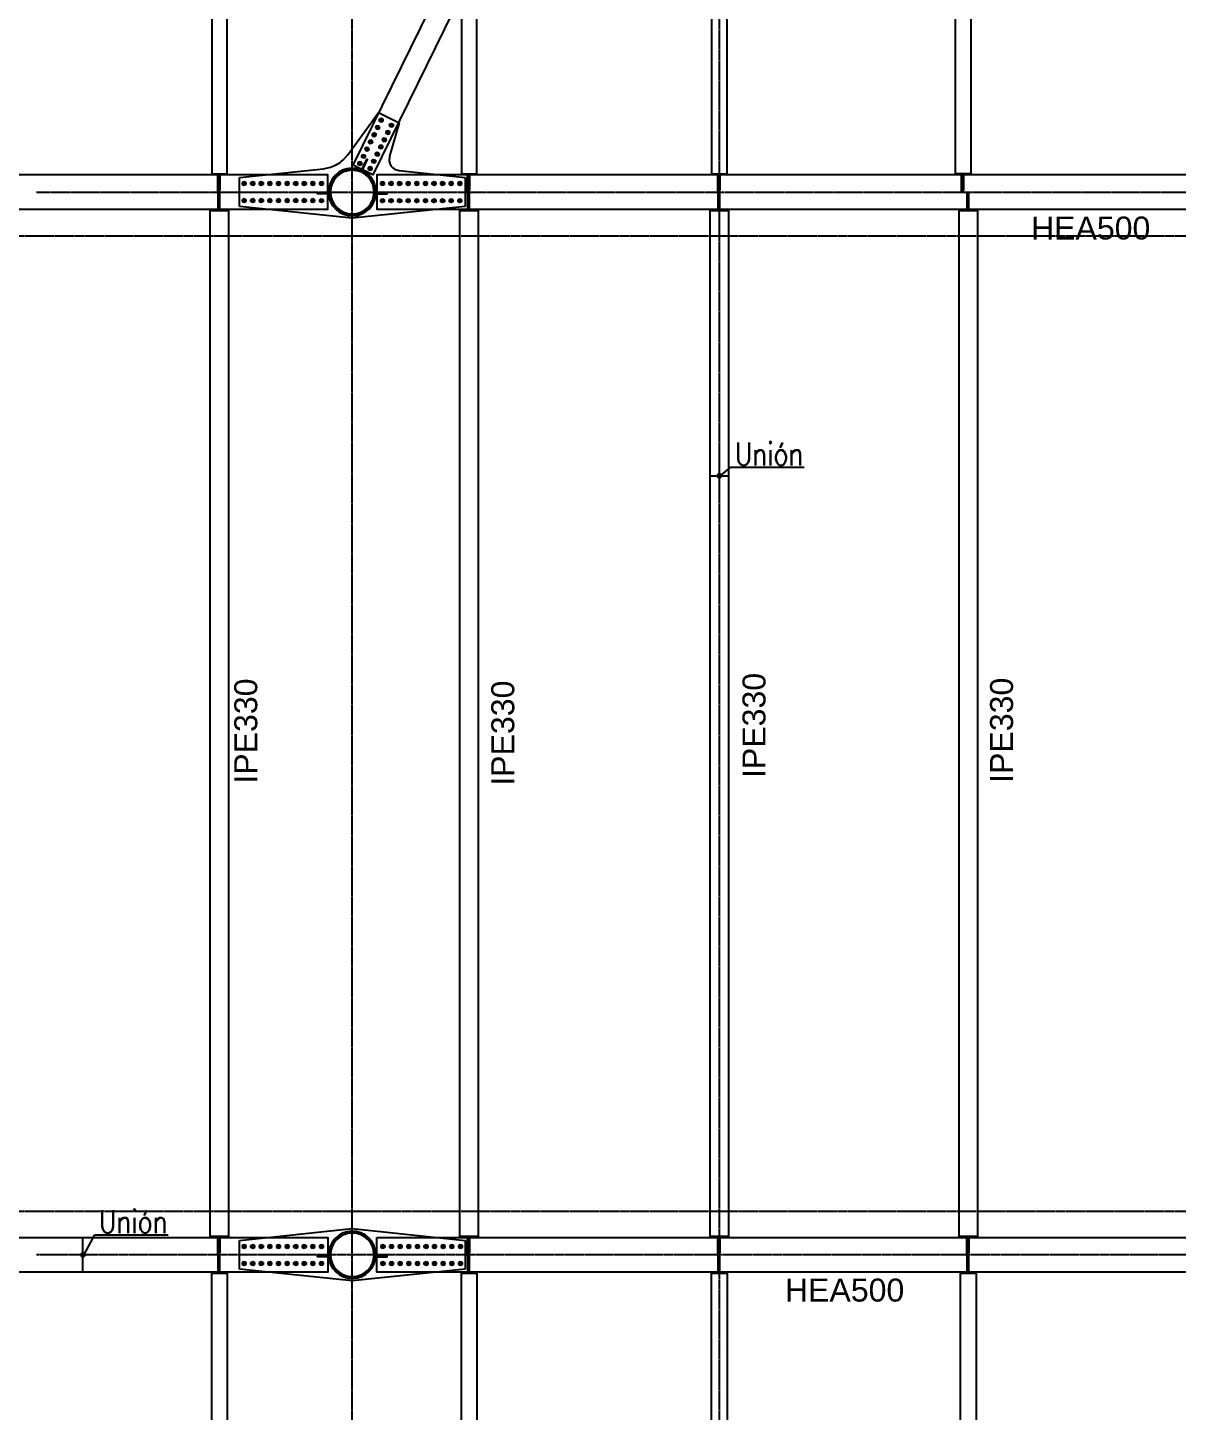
# Model space of a CAD drawing. Header units: millimetres. Extents: x -12345 to 95575, y -11225 to 31862.
# Drawn here: x 70470 to 80493, y 6757 to 18813 of the extents above; entities that cross this region are included whole.
import ezdxf
from ezdxf.enums import TextEntityAlignment as Align

# ---------------------------------------------------------------- set-up
doc = ezdxf.new("R2010")
doc.units = ezdxf.units.MM
doc.header["$LTSCALE"] = 0.95
doc.linetypes.add('DXK_LINE_DOT3', pattern=[5.9187, 2.979, -0.9799, 0.9799, -0.9799])
for name, color, linetype, lineweight in [('E_COLUMNAS-1', 1, 'Continuous', 25), ('E_COLUMNAS-3', 1, 'Continuous', 35), ('E_TEXTO', 3, 'Continuous', 9), ('S-COLS-HDLN-2', 52, 'Continuous', 9)]:
    doc.layers.add(name, color=color, linetype=linetype, lineweight=lineweight)
for name, color, linetype in [('HCB-EJES', 1, 'Continuous'), ('HCB_VIGAS', 4, 'Continuous'), ('UNIÒN', 6, 'Continuous')]:
    doc.layers.add(name, color=color, linetype=linetype)
doc.styles.add('CNI_COTAS', font='romans.shx', dxfattribs={"width": 0.8})
doc.styles.add('VERDANA', font='arial.ttf')
doc.dimstyles.new('UNIÒN', dxfattribs={"dimscale": 0, "dimtxt": 200, "dimasz": 60, "dimexe": 4, "dimexo": 4, "dimgap": 15, "dimtad": 1, "dimdec": 0, "dimzin": 4, "dimdsep": 46, "dimtxsty": 'CNI_COTAS', "dimcen": -0.09, "dimclrd": 6, "dimclrt": 3, "dimadec": 0, "dimazin": 0, "dimtfac": 1, "dimtdec": 0, "dimtmove": 2, "dimatfit": 0, "dimfxl": 0.05, "dimtolj": 1, "dimtzin": 0, "dimarcsym": 0})

# ---------------------------------------------------------------- blocks, each defined once
blk = doc.blocks.new('EST_SCM_COLUMNA-METALICA-SECCION-CIRCULAR - EST_SCM_COLUMNA-TUBULAR-CIRCULAR_PTEØ_16__e_12_7mm-3427669-_14_00m_N_E_-NIVEL-4 DOC')
at = {"layer": 'S-COLS-HDLN-2'}
h = blk.add_hatch(dxfattribs=at)
h.set_pattern_fill('FP_5', color=256, style=0, pattern_type=2)
h.set_pattern_definition([(225, (148.783, 9.362), (0.15909903, -0.15909903), [])])
h.paths.add_polyline_path([(0.203, 0), (0.197, 0.049), (0.18, 0.094), (0.15, 0.137), (0.111, 0.169), (0.068, 0.191), (0.023, 0.202), (-0.024, 0.202), (-0.072, 0.19), (-0.118, 0.165), (-0.152, 0.135), (-0.182, 0.089), (-0.198, 0.046), (-0.203, 0), (-0.197, -0.049), (-0.18, -0.094), (-0.15, -0.137), (-0.111, -0.169), (-0.072, -0.19), (-0.023, -0.202), (0.024, -0.202), (0.072, -0.19), (0.118, -0.165), (0.152, -0.135), (0.182, -0.089), (0.198, -0.046)])
h.paths.add_polyline_path([(0.19, 0), (0.185, -0.046), (0.165, -0.094), (0.143, -0.126), (0.108, -0.157), (0.068, -0.178), (0.023, -0.189), (-0.024, -0.189), (-0.068, -0.178), (-0.111, -0.154), (-0.143, -0.126), (-0.169, -0.089), (-0.185, -0.046), (-0.191, 0), (-0.184, 0.049), (-0.165, 0.094), (-0.143, 0.126), (-0.108, 0.157), (-0.068, 0.178), (-0.023, 0.189), (0.024, 0.189), (0.072, 0.176), (0.111, 0.154), (0.143, 0.126), (0.169, 0.089), (0.185, 0.046)])
at = {"layer": 'E_COLUMNAS-1'}
for radius, start, end in [(0.203, 360, 180), (0.19, 0, 180), (0.203, 180, 360), (0.19, 180, 0)]:
    blk.add_arc((0, 0), radius, start, end, dxfattribs=at)
blk = doc.blocks.new('EST_SCM_COLUMNA-METALICA-SECCION-CIRCULAR - EST_SCM_COLUMNA-TUBULAR-CIRCULAR_PTEØ_16__e_12_7mm-V14-_14_00m_N_E_-NIVEL-4 DOC')
at = {"layer": 'S-COLS-HDLN-2'}
h = blk.add_hatch(dxfattribs=at)
h.set_pattern_fill('FP_6', color=256, style=0, pattern_type=2)
h.set_pattern_definition([(225, (158.043, 9.362), (0.15909903, -0.15909903), [])])
h.paths.add_polyline_path([(0.203, 0), (0.197, 0.049), (0.18, 0.094), (0.15, 0.137), (0.115, 0.167), (0.068, 0.191), (0.019, 0.202), (-0.024, 0.202), (-0.072, 0.19), (-0.115, 0.167), (-0.152, 0.135), (-0.182, 0.089), (-0.198, 0.045), (-0.203, 0), (-0.197, -0.049), (-0.18, -0.094), (-0.15, -0.137), (-0.115, -0.167), (-0.072, -0.19), (-0.019, -0.202), (0.024, -0.202), (0.072, -0.19), (0.115, -0.167), (0.152, -0.135), (0.182, -0.089), (0.198, -0.046)])
h.paths.add_polyline_path([(0.19, 0), (0.185, -0.046), (0.165, -0.094), (0.143, -0.126), (0.108, -0.157), (0.068, -0.178), (0.018, -0.189), (-0.024, -0.189), (-0.068, -0.178), (-0.108, -0.157), (-0.143, -0.126), (-0.169, -0.089), (-0.185, -0.046), (-0.19, 0.004), (-0.182, 0.052), (-0.165, 0.094), (-0.143, 0.126), (-0.108, 0.157), (-0.068, 0.178), (-0.019, 0.189), (0.024, 0.189), (0.072, 0.176), (0.108, 0.157), (0.143, 0.126), (0.169, 0.089), (0.185, 0.046)])
at = {"layer": 'E_COLUMNAS-1'}
for radius, start, end in [(0.203, 360, 180), (0.19, 0, 180), (0.203, 180, 360), (0.19, 180, 0)]:
    blk.add_arc((0, 0), radius, start, end, dxfattribs=at)
blk = doc.blocks.new('Bolt-72226993-3051 - 1511')
at = {"color": 253, "linetype": 'Continuous'}
for p, q in [((86271, 23644), (86286, 23652)), ((86271, 23626), (86271, 23644)), ((86286, 23652), (86301, 23644)), ((86301, 23644), (86301, 23626)), ((86346, 23644), (86361, 23652)), ((86346, 23626), (86346, 23644)), ((86361, 23652), (86376, 23644)), ((86376, 23644), (86376, 23626)), ((86421, 23644), (86436, 23652)), ((86421, 23626), (86421, 23644)), ((86436, 23652), (86451, 23644)), ((86451, 23644), (86451, 23626)), ((86496, 23644), (86511, 23652)), ((86496, 23626), (86496, 23644)), ((86511, 23652), (86526, 23644)), ((86526, 23644), (86526, 23626)), ((86571, 23644), (86586, 23652)), ((86571, 23626), (86571, 23644)), ((86586, 23652), (86601, 23644)), ((86601, 23644), (86601, 23626)), ((86646, 23644), (86661, 23652)), ((86646, 23626), (86646, 23644)), ((86661, 23652), (86676, 23644)), ((86676, 23644), (86676, 23626)), ((86721, 23644), (86736, 23652)), ((86721, 23626), (86721, 23644)), ((86736, 23652), (86751, 23644)), ((86751, 23644), (86751, 23626)), ((86796, 23644), (86811, 23652)), ((86796, 23626), (86796, 23644)), ((86811, 23652), (86826, 23644)), ((86826, 23644), (86826, 23626)), ((86871, 23644), (86886, 23652)), ((86871, 23626), (86871, 23644)), ((86886, 23652), (86901, 23644)), ((86901, 23644), (86901, 23626)), ((86946, 23644), (86961, 23652)), ((86946, 23626), (86946, 23644)), ((86961, 23652), (86976, 23644)), ((86976, 23644), (86976, 23626)), ((86286, 23618), (86271, 23626)), ((86301, 23626), (86286, 23618)), ((86361, 23618), (86346, 23626)), ((86376, 23626), (86361, 23618)), ((86436, 23618), (86421, 23626)), ((86451, 23626), (86436, 23618)), ((86511, 23618), (86496, 23626)), ((86526, 23626), (86511, 23618)), ((86586, 23618), (86571, 23626)), ((86601, 23626), (86586, 23618)), ((86661, 23618), (86646, 23626)), ((86676, 23626), (86661, 23618)), ((86736, 23618), (86721, 23626)), ((86751, 23626), (86736, 23618)), ((86811, 23618), (86796, 23626)), ((86826, 23626), (86811, 23618)), ((86886, 23618), (86871, 23626)), ((86901, 23626), (86886, 23618)), ((86961, 23618), (86946, 23626)), ((86976, 23626), (86961, 23618)), ((86271, 23494), (86286, 23502)), ((86271, 23476), (86271, 23494)), ((86286, 23468), (86271, 23476)), ((86286, 23502), (86301, 23494)), ((86301, 23476), (86286, 23468)), ((86301, 23494), (86301, 23476)), ((86346, 23494), (86361, 23502)), ((86346, 23476), (86346, 23494)), ((86361, 23468), (86346, 23476)), ((86361, 23502), (86376, 23494)), ((86376, 23476), (86361, 23468)), ((86376, 23494), (86376, 23476)), ((86421, 23494), (86436, 23502)), ((86421, 23476), (86421, 23494)), ((86436, 23468), (86421, 23476)), ((86436, 23502), (86451, 23494)), ((86451, 23476), (86436, 23468)), ((86451, 23494), (86451, 23476)), ((86496, 23494), (86511, 23502)), ((86496, 23476), (86496, 23494)), ((86511, 23468), (86496, 23476)), ((86511, 23502), (86526, 23494)), ((86526, 23476), (86511, 23468)), ((86526, 23494), (86526, 23476)), ((86571, 23494), (86586, 23502)), ((86571, 23476), (86571, 23494)), ((86586, 23468), (86571, 23476)), ((86586, 23502), (86601, 23494)), ((86601, 23476), (86586, 23468)), ((86601, 23494), (86601, 23476)), ((86646, 23494), (86661, 23502)), ((86646, 23476), (86646, 23494)), ((86661, 23468), (86646, 23476)), ((86661, 23502), (86676, 23494)), ((86676, 23476), (86661, 23468)), ((86676, 23494), (86676, 23476)), ((86721, 23494), (86736, 23502)), ((86721, 23476), (86721, 23494)), ((86736, 23468), (86721, 23476)), ((86736, 23502), (86751, 23494)), ((86751, 23476), (86736, 23468)), ((86751, 23494), (86751, 23476)), ((86796, 23494), (86811, 23502)), ((86796, 23476), (86796, 23494)), ((86811, 23468), (86796, 23476)), ((86811, 23502), (86826, 23494)), ((86826, 23476), (86811, 23468)), ((86826, 23494), (86826, 23476)), ((86871, 23494), (86886, 23502)), ((86871, 23476), (86871, 23494)), ((86886, 23468), (86871, 23476)), ((86886, 23502), (86901, 23494)), ((86901, 23476), (86886, 23468)), ((86901, 23494), (86901, 23476)), ((86946, 23494), (86961, 23502)), ((86946, 23476), (86946, 23494)), ((86961, 23468), (86946, 23476)), ((86961, 23502), (86976, 23494)), ((86976, 23476), (86961, 23468)), ((86976, 23494), (86976, 23476))]:
    blk.add_line(p, q, dxfattribs=at)
for centre, radius, start, end in [((86286, 23635), 11.5, 18, 198), ((86286, 23635), 11.5, 198, 18), ((86286, 23635), 10, 90, 270), ((86286, 23635), 10, 270, 90), ((86361, 23635), 11.5, 18, 198), ((86361, 23635), 11.5, 198, 18), ((86361, 23635), 10, 90, 270), ((86361, 23635), 10, 270, 90), ((86436, 23635), 11.5, 18, 198), ((86436, 23635), 11.5, 198, 18), ((86436, 23635), 10, 90, 270), ((86436, 23635), 10, 270, 90), ((86511, 23635), 11.5, 18, 198), ((86511, 23635), 11.5, 198, 18), ((86511, 23635), 10, 90, 270), ((86511, 23635), 10, 270, 90), ((86586, 23635), 11.5, 18, 198), ((86586, 23635), 11.5, 198, 18), ((86586, 23635), 10, 90, 270), ((86586, 23635), 10, 270, 90), ((86661, 23635), 11.5, 18, 198), ((86661, 23635), 11.5, 198, 18), ((86661, 23635), 10, 90, 270), ((86661, 23635), 10, 270, 90), ((86736, 23635), 11.5, 18, 198), ((86736, 23635), 11.5, 198, 18), ((86736, 23635), 10, 90, 270), ((86736, 23635), 10, 270, 90), ((86811, 23635), 11.5, 18, 198), ((86811, 23635), 11.5, 198, 18), ((86811, 23635), 10, 90, 270), ((86811, 23635), 10, 270, 90), ((86886, 23635), 11.5, 18, 198), ((86886, 23635), 11.5, 198, 18), ((86886, 23635), 10, 90, 270), ((86886, 23635), 10, 270, 90), ((86961, 23635), 11.5, 18, 198), ((86961, 23635), 11.5, 198, 18), ((86961, 23635), 10, 90, 270), ((86961, 23635), 10, 270, 90), ((86286, 23485), 11.5, 18, 198), ((86286, 23485), 11.5, 198, 18), ((86286, 23485), 10, 90, 270), ((86286, 23485), 10, 270, 90), ((86361, 23485), 11.5, 18, 198), ((86361, 23485), 11.5, 198, 18), ((86361, 23485), 10, 90, 270), ((86361, 23485), 10, 270, 90), ((86436, 23485), 11.5, 18, 198), ((86436, 23485), 11.5, 198, 18), ((86436, 23485), 10, 90, 270), ((86436, 23485), 10, 270, 90), ((86511, 23485), 11.5, 18, 198), ((86511, 23485), 11.5, 198, 18), ((86511, 23485), 10, 90, 270), ((86511, 23485), 10, 270, 90), ((86586, 23485), 11.5, 18, 198), ((86586, 23485), 11.5, 198, 18), ((86586, 23485), 10, 90, 270), ((86586, 23485), 10, 270, 90), ((86661, 23485), 11.5, 18, 198), ((86661, 23485), 11.5, 198, 18), ((86661, 23485), 10, 90, 270), ((86661, 23485), 10, 270, 90), ((86736, 23485), 11.5, 18, 198), ((86736, 23485), 11.5, 198, 18), ((86736, 23485), 10, 90, 270), ((86736, 23485), 10, 270, 90), ((86811, 23485), 11.5, 18, 198), ((86811, 23485), 11.5, 198, 18), ((86811, 23485), 10, 90, 270), ((86811, 23485), 10, 270, 90), ((86886, 23485), 11.5, 18, 198), ((86886, 23485), 11.5, 198, 18), ((86886, 23485), 10, 90, 270), ((86886, 23485), 10, 270, 90), ((86961, 23485), 11.5, 18, 198), ((86961, 23485), 11.5, 198, 18), ((86961, 23485), 10, 90, 270), ((86961, 23485), 10, 270, 90)]:
    blk.add_arc(centre, radius, start, end, dxfattribs=at)
blk = doc.blocks.new('Bolt-72226993-3052 - 1511')
at = {"color": 253, "linetype": 'Continuous'}
for p, q in [((85065, 23644), (85080, 23653)), ((85065, 23627), (85065, 23644)), ((85080, 23653), (85095, 23644)), ((85095, 23644), (85095, 23627)), ((85140, 23644), (85155, 23653)), ((85140, 23627), (85140, 23644)), ((85155, 23653), (85170, 23644)), ((85170, 23644), (85170, 23627)), ((85215, 23644), (85230, 23653)), ((85215, 23627), (85215, 23644)), ((85230, 23653), (85245, 23644)), ((85245, 23644), (85245, 23627)), ((85290, 23644), (85305, 23653)), ((85290, 23627), (85290, 23644)), ((85305, 23653), (85320, 23644)), ((85320, 23644), (85320, 23627)), ((85365, 23644), (85380, 23653)), ((85365, 23627), (85365, 23644)), ((85380, 23653), (85395, 23644)), ((85395, 23644), (85395, 23627)), ((85440, 23644), (85455, 23653)), ((85440, 23627), (85440, 23644)), ((85455, 23653), (85470, 23644)), ((85470, 23644), (85470, 23627)), ((85515, 23644), (85530, 23653)), ((85515, 23627), (85515, 23644)), ((85530, 23653), (85545, 23644)), ((85545, 23644), (85545, 23627)), ((85590, 23644), (85605, 23653)), ((85590, 23627), (85590, 23644)), ((85605, 23653), (85620, 23644)), ((85620, 23644), (85620, 23627)), ((85665, 23644), (85680, 23653)), ((85665, 23627), (85665, 23644)), ((85680, 23653), (85695, 23644)), ((85695, 23644), (85695, 23627)), ((85740, 23644), (85755, 23652)), ((85740, 23626), (85740, 23644)), ((85755, 23652), (85770, 23644)), ((85770, 23644), (85770, 23626)), ((85080, 23618), (85065, 23627)), ((85095, 23627), (85080, 23618)), ((85155, 23618), (85140, 23627)), ((85170, 23627), (85155, 23618)), ((85230, 23618), (85215, 23627)), ((85245, 23627), (85230, 23618)), ((85305, 23618), (85290, 23627)), ((85320, 23627), (85305, 23618)), ((85380, 23618), (85365, 23627)), ((85395, 23627), (85380, 23618)), ((85455, 23618), (85440, 23627)), ((85470, 23627), (85455, 23618)), ((85530, 23618), (85515, 23627)), ((85545, 23627), (85530, 23618)), ((85605, 23618), (85590, 23627)), ((85620, 23627), (85605, 23618)), ((85680, 23618), (85665, 23627)), ((85695, 23627), (85680, 23618)), ((85755, 23618), (85740, 23626)), ((85770, 23626), (85755, 23618)), ((85065, 23494), (85080, 23503)), ((85065, 23477), (85065, 23494)), ((85080, 23468), (85065, 23477)), ((85080, 23503), (85095, 23494)), ((85095, 23477), (85080, 23468)), ((85095, 23494), (85095, 23477)), ((85140, 23494), (85155, 23503)), ((85140, 23477), (85140, 23494)), ((85155, 23468), (85140, 23477)), ((85155, 23503), (85170, 23494)), ((85170, 23477), (85155, 23468)), ((85170, 23494), (85170, 23477)), ((85215, 23494), (85230, 23503)), ((85215, 23477), (85215, 23494)), ((85230, 23468), (85215, 23477)), ((85230, 23503), (85245, 23494)), ((85245, 23477), (85230, 23468)), ((85245, 23494), (85245, 23477)), ((85290, 23494), (85305, 23503)), ((85290, 23477), (85290, 23494)), ((85305, 23468), (85290, 23477)), ((85305, 23503), (85320, 23494)), ((85320, 23477), (85305, 23468)), ((85320, 23494), (85320, 23477)), ((85365, 23494), (85380, 23503)), ((85365, 23477), (85365, 23494)), ((85380, 23468), (85365, 23477)), ((85380, 23503), (85395, 23494)), ((85395, 23477), (85380, 23468)), ((85395, 23494), (85395, 23477)), ((85440, 23494), (85455, 23503)), ((85440, 23477), (85440, 23494)), ((85455, 23468), (85440, 23477)), ((85455, 23503), (85470, 23494)), ((85470, 23477), (85455, 23468)), ((85470, 23494), (85470, 23477)), ((85515, 23494), (85530, 23503)), ((85515, 23477), (85515, 23494)), ((85530, 23468), (85515, 23477)), ((85530, 23503), (85545, 23494)), ((85545, 23477), (85530, 23468)), ((85545, 23494), (85545, 23477)), ((85590, 23494), (85605, 23503)), ((85590, 23477), (85590, 23494)), ((85605, 23468), (85590, 23477)), ((85605, 23503), (85620, 23494)), ((85620, 23477), (85605, 23468)), ((85620, 23494), (85620, 23477)), ((85665, 23494), (85680, 23503)), ((85665, 23477), (85665, 23494)), ((85680, 23468), (85665, 23477)), ((85680, 23503), (85695, 23494)), ((85695, 23477), (85680, 23468)), ((85695, 23494), (85695, 23477)), ((85740, 23494), (85755, 23502)), ((85740, 23476), (85740, 23494)), ((85755, 23468), (85740, 23476)), ((85755, 23502), (85770, 23494)), ((85770, 23476), (85755, 23468)), ((85770, 23494), (85770, 23476))]:
    blk.add_line(p, q, dxfattribs=at)
for centre, radius, start, end in [((85080, 23636), 11.5, 17.9567, 197.9567), ((85080, 23636), 11.5, 197.9567, 17.9567), ((85080, 23636), 10, 89.9567, 269.9567), ((85080, 23636), 10, 269.9567, 89.9567), ((85155, 23636), 11.5, 17.9567, 197.9567), ((85155, 23636), 11.5, 197.9567, 17.9567), ((85155, 23636), 10, 89.9567, 269.9567), ((85155, 23636), 10, 269.9567, 89.9567), ((85230, 23636), 11.5, 17.9567, 197.9567), ((85230, 23636), 11.5, 197.9567, 17.9567), ((85230, 23636), 10, 89.9567, 269.9567), ((85230, 23636), 10, 269.9567, 89.9567), ((85305, 23635), 11.5, 17.9567, 197.9567), ((85305, 23635), 11.5, 197.9567, 17.9567), ((85305, 23635), 10, 89.9567, 269.9567), ((85305, 23635), 10, 269.9567, 89.9567), ((85380, 23635), 11.5, 17.9567, 197.9567), ((85380, 23635), 11.5, 197.9567, 17.9567), ((85380, 23635), 10, 89.9567, 269.9567), ((85380, 23635), 10, 269.9567, 89.9567), ((85455, 23635), 11.5, 17.9567, 197.9567), ((85455, 23635), 11.5, 197.9567, 17.9567), ((85455, 23635), 10, 89.9567, 269.9567), ((85455, 23635), 10, 269.9567, 89.9567), ((85530, 23635), 11.5, 17.9567, 197.9567), ((85530, 23635), 11.5, 197.9567, 17.9567), ((85530, 23635), 10, 89.9567, 269.9567), ((85530, 23635), 10, 269.9567, 89.9567), ((85605, 23635), 11.5, 17.9567, 197.9567), ((85605, 23635), 11.5, 197.9567, 17.9567), ((85605, 23635), 10, 89.9567, 269.9567), ((85605, 23635), 10, 269.9567, 89.9567), ((85680, 23635), 11.5, 17.9567, 197.9567), ((85680, 23635), 11.5, 197.9567, 17.9567), ((85680, 23635), 10, 89.9567, 269.9567), ((85680, 23635), 10, 269.9567, 89.9567), ((85755, 23635), 11.5, 17.9567, 197.9567), ((85755, 23635), 11.5, 197.9567, 17.9567), ((85755, 23635), 10, 89.9567, 269.9567), ((85755, 23635), 10, 269.9567, 89.9567), ((85080, 23486), 11.5, 17.9567, 197.9567), ((85080, 23486), 11.5, 197.9567, 17.9567), ((85080, 23486), 10, 89.9567, 269.9567), ((85080, 23486), 10, 269.9567, 89.9567), ((85155, 23486), 11.5, 17.9567, 197.9567), ((85155, 23486), 11.5, 197.9567, 17.9567), ((85155, 23486), 10, 89.9567, 269.9567), ((85155, 23486), 10, 269.9567, 89.9567), ((85230, 23486), 11.5, 17.9567, 197.9567), ((85230, 23486), 11.5, 197.9567, 17.9567), ((85230, 23486), 10, 89.9567, 269.9567), ((85230, 23486), 10, 269.9567, 89.9567), ((85305, 23485), 11.5, 17.9567, 197.9567), ((85305, 23485), 11.5, 197.9567, 17.9567), ((85305, 23485), 10, 89.9567, 269.9567), ((85305, 23485), 10, 269.9567, 89.9567), ((85380, 23485), 11.5, 17.9567, 197.9567), ((85380, 23485), 11.5, 197.9567, 17.9567), ((85380, 23485), 10, 89.9567, 269.9567), ((85380, 23485), 10, 269.9567, 89.9567), ((85455, 23485), 11.5, 17.9567, 197.9567), ((85455, 23485), 11.5, 197.9567, 17.9567), ((85455, 23485), 10, 89.9567, 269.9567), ((85455, 23485), 10, 269.9567, 89.9567), ((85530, 23485), 11.5, 17.9567, 197.9567), ((85530, 23485), 11.5, 197.9567, 17.9567), ((85530, 23485), 10, 89.9567, 269.9567), ((85530, 23485), 10, 269.9567, 89.9567), ((85605, 23485), 11.5, 17.9567, 197.9567), ((85605, 23485), 11.5, 197.9567, 17.9567), ((85605, 23485), 10, 89.9567, 269.9567), ((85605, 23485), 10, 269.9567, 89.9567), ((85680, 23485), 11.5, 17.9567, 197.9567), ((85680, 23485), 11.5, 197.9567, 17.9567), ((85680, 23485), 10, 89.9567, 269.9567), ((85680, 23485), 10, 269.9567, 89.9567), ((85755, 23485), 11.5, 17.9567, 197.9567), ((85755, 23485), 11.5, 197.9567, 17.9567), ((85755, 23485), 10, 89.9567, 269.9567), ((85755, 23485), 10, 269.9567, 89.9567)]:
    blk.add_arc(centre, radius, start, end, dxfattribs=at)
blk = doc.blocks.new('Part-72226993-3049 - 1511')
at = {"color": 253}
for p, q in [((85983, 23885), (86252, 24253)), ((86252, 24253), (86431, 24165)), ((86431, 24165), (86347, 23874)), ((85941, 23838), (85983, 23885)), ((86347, 23874), (86344, 23831)), ((85040, 23686), (85772, 23763)), ((85772, 23763), (85834, 23776)), ((86392, 23760), (86433, 23747)), ((86433, 23747), (87006, 23686)), ((86023, 23334), (85040, 23436)), ((87006, 23436), (86023, 23334))]:
    blk.add_line(p, q, dxfattribs=at)
at = {"color": 253, "linetype": 'Continuous'}
for p, q in [((85040, 23436), (85040, 23686)), ((87006, 23686), (87006, 23436))]:
    blk.add_line(p, q, dxfattribs=at)
at = {"color": 253}
for centre, radius, start, end in [((86023, 23560), 208, 80, 260), ((85741, 24062), 300, 288.0044, 311.9062), ((86023, 23560), 208, 260, 80), ((86443, 23846), 100, 188.8687, 238.9352)]:
    blk.add_arc(centre, radius, start, end, dxfattribs=at)
blk = doc.blocks.new('Bolt-72226993-3050 - 1511')
at = {"color": 253, "linetype": 'Continuous'}
for p, q in [((86228, 24131), (86243, 24141)), ((86230, 24114), (86228, 24131)), ((86245, 24106), (86230, 24114)), ((86243, 24141), (86258, 24133)), ((86260, 24116), (86245, 24106)), ((86258, 24133), (86260, 24116)), ((86259, 24194), (86274, 24203)), ((86260, 24176), (86259, 24194)), ((86276, 24169), (86260, 24176)), ((86274, 24203), (86289, 24196)), ((86290, 24179), (86276, 24169)), ((86289, 24196), (86290, 24179)), ((86349, 24150), (86363, 24159)), ((86350, 24132), (86349, 24150)), ((86366, 24125), (86350, 24132)), ((86363, 24159), (86379, 24152)), ((86380, 24134), (86366, 24125)), ((86379, 24152), (86380, 24134)), ((86167, 24005), (86181, 24015)), ((86168, 23988), (86167, 24005)), ((86181, 24015), (86197, 24007)), ((86197, 24007), (86198, 23990)), ((86198, 24068), (86212, 24078)), ((86199, 24051), (86198, 24068)), ((86214, 24043), (86199, 24051)), ((86212, 24078), (86228, 24070)), ((86229, 24053), (86214, 24043)), ((86228, 24070), (86229, 24053)), ((86287, 24024), (86302, 24034)), ((86289, 24007), (86287, 24024)), ((86304, 23999), (86289, 24007)), ((86302, 24034), (86317, 24026)), ((86318, 24009), (86304, 23999)), ((86317, 24026), (86318, 24009)), ((86318, 24087), (86333, 24097)), ((86319, 24070), (86318, 24087)), ((86335, 24062), (86319, 24070)), ((86333, 24097), (86348, 24089)), ((86349, 24072), (86335, 24062)), ((86348, 24089), (86349, 24072)), ((86105, 23880), (86119, 23889)), ((86106, 23862), (86105, 23880)), ((86119, 23889), (86135, 23882)), ((86135, 23882), (86136, 23864)), ((86136, 23942), (86150, 23952)), ((86137, 23925), (86136, 23942)), ((86153, 23918), (86137, 23925)), ((86150, 23952), (86166, 23944)), ((86167, 23927), (86153, 23918)), ((86166, 23944), (86167, 23927)), ((86183, 23980), (86168, 23988)), ((86198, 23990), (86183, 23980)), ((86226, 23898), (86240, 23908)), ((86227, 23881), (86226, 23898)), ((86242, 23873), (86227, 23881)), ((86240, 23908), (86256, 23900)), ((86257, 23883), (86242, 23873)), ((86256, 23900), (86257, 23883)), ((86257, 23961), (86271, 23971)), ((86258, 23944), (86257, 23961)), ((86273, 23936), (86258, 23944)), ((86271, 23971), (86286, 23963)), ((86288, 23946), (86273, 23936)), ((86286, 23963), (86288, 23946)), ((86074, 23817), (86089, 23826)), ((86075, 23799), (86074, 23817)), ((86091, 23792), (86075, 23799)), ((86089, 23826), (86104, 23819)), ((86105, 23802), (86091, 23792)), ((86104, 23819), (86105, 23802)), ((86122, 23855), (86106, 23862)), ((86136, 23864), (86122, 23855)), ((86164, 23773), (86178, 23782)), ((86165, 23755), (86164, 23773)), ((86181, 23748), (86165, 23755)), ((86178, 23782), (86194, 23775)), ((86195, 23757), (86181, 23748)), ((86194, 23775), (86195, 23757)), ((86195, 23836), (86209, 23845)), ((86196, 23818), (86195, 23836)), ((86212, 23811), (86196, 23818)), ((86209, 23845), (86225, 23838)), ((86226, 23820), (86212, 23811)), ((86225, 23838), (86226, 23820))]:
    blk.add_line(p, q, dxfattribs=at)
for centre, radius, start, end in [((86244, 24123), 11.5, 81.8458, 261.8458), ((86244, 24123), 10, 153.8458, 333.8458), ((86244, 24123), 10, 333.8458, 153.8458), ((86244, 24123), 11.5, 261.8458, 81.8458), ((86275, 24186), 11.5, 81.8458, 261.8458), ((86275, 24186), 10, 153.8458, 333.8458), ((86275, 24186), 10, 333.8458, 153.8458), ((86275, 24186), 11.5, 261.8458, 81.8458), ((86365, 24142), 11.5, 81.8458, 261.8458), ((86365, 24142), 10, 153.8458, 333.8458), ((86365, 24142), 10, 333.8458, 153.8458), ((86365, 24142), 11.5, 261.8458, 81.8458), ((86182, 23998), 11.5, 81.8458, 261.8458), ((86182, 23998), 10, 153.8458, 333.8458), ((86182, 23998), 10, 333.8458, 153.8458), ((86182, 23998), 11.5, 261.8458, 81.8458), ((86213, 24060), 11.5, 81.8458, 261.8458), ((86213, 24060), 10, 153.8458, 333.8458), ((86213, 24060), 10, 333.8458, 153.8458), ((86213, 24060), 11.5, 261.8458, 81.8458), ((86303, 24016), 11.5, 81.8458, 261.8458), ((86303, 24016), 10, 153.8458, 333.8458), ((86303, 24016), 10, 333.8458, 153.8458), ((86303, 24016), 11.5, 261.8458, 81.8458), ((86334, 24079), 11.5, 81.8458, 261.8458), ((86334, 24079), 10, 153.8458, 333.8458), ((86334, 24079), 10, 333.8458, 153.8458), ((86334, 24079), 11.5, 261.8458, 81.8458), ((86121, 23872), 11.5, 81.8458, 261.8458), ((86121, 23872), 10, 153.8458, 333.8458), ((86121, 23872), 10, 333.8458, 153.8458), ((86121, 23872), 11.5, 261.8458, 81.8458), ((86151, 23935), 11.5, 81.8458, 261.8458), ((86151, 23935), 10, 153.8458, 333.8458), ((86151, 23935), 10, 333.8458, 153.8458), ((86151, 23935), 11.5, 261.8458, 81.8458), ((86241, 23891), 11.5, 81.8458, 261.8458), ((86241, 23891), 10, 153.8458, 333.8458), ((86241, 23891), 10, 333.8458, 153.8458), ((86241, 23891), 11.5, 261.8458, 81.8458), ((86272, 23954), 11.5, 81.8458, 261.8458), ((86272, 23954), 10, 153.8458, 333.8458), ((86272, 23954), 10, 333.8458, 153.8458), ((86272, 23954), 11.5, 261.8458, 81.8458), ((86090, 23809), 11.5, 81.8458, 261.8458), ((86090, 23809), 10, 153.8458, 333.8458), ((86090, 23809), 10, 333.8458, 153.8458), ((86090, 23809), 11.5, 261.8458, 81.8458), ((86180, 23765), 11.5, 81.8458, 261.8458), ((86180, 23765), 10, 153.8458, 333.8458), ((86180, 23765), 10, 333.8458, 153.8458), ((86180, 23765), 11.5, 261.8458, 81.8458), ((86210, 23828), 11.5, 81.8458, 261.8458), ((86210, 23828), 10, 153.8458, 333.8458), ((86210, 23828), 10, 333.8458, 153.8458), ((86210, 23828), 11.5, 261.8458, 81.8458)]:
    blk.add_arc(centre, radius, start, end, dxfattribs=at)
blk = doc.blocks.new('Bolt-72226993-2797 - 1511')
at = {"color": 253, "linetype": 'Continuous'}
for p, q in [((94765, 14384), (94780, 14393)), ((94765, 14367), (94765, 14384)), ((94780, 14358), (94765, 14367)), ((94780, 14393), (94795, 14384)), ((94795, 14367), (94780, 14358)), ((94795, 14384), (94795, 14367)), ((94840, 14384), (94855, 14393)), ((94840, 14367), (94840, 14384)), ((94855, 14358), (94840, 14367)), ((94855, 14393), (94870, 14384)), ((94870, 14367), (94855, 14358)), ((94870, 14384), (94870, 14367)), ((94915, 14384), (94930, 14393)), ((94915, 14367), (94915, 14384)), ((94930, 14358), (94915, 14367)), ((94930, 14393), (94945, 14384)), ((94945, 14367), (94930, 14358)), ((94945, 14384), (94945, 14367)), ((94990, 14384), (95005, 14393)), ((94990, 14367), (94990, 14384)), ((95005, 14358), (94990, 14367)), ((95005, 14393), (95020, 14384)), ((95020, 14367), (95005, 14358)), ((95020, 14384), (95020, 14367)), ((95065, 14384), (95080, 14393)), ((95065, 14367), (95065, 14384)), ((95080, 14358), (95065, 14367)), ((95080, 14393), (95095, 14384)), ((95095, 14367), (95080, 14358)), ((95095, 14384), (95095, 14367)), ((95140, 14384), (95155, 14393)), ((95140, 14367), (95140, 14384)), ((95155, 14358), (95140, 14367)), ((95155, 14393), (95170, 14384)), ((95170, 14367), (95155, 14358)), ((95170, 14384), (95170, 14367)), ((95215, 14384), (95230, 14393)), ((95215, 14367), (95215, 14384)), ((95230, 14358), (95215, 14367)), ((95230, 14393), (95245, 14384)), ((95245, 14367), (95230, 14358)), ((95245, 14384), (95245, 14367)), ((95290, 14384), (95305, 14393)), ((95290, 14367), (95290, 14384)), ((95305, 14358), (95290, 14367)), ((95305, 14393), (95320, 14384)), ((95320, 14367), (95305, 14358)), ((95320, 14384), (95320, 14367)), ((95365, 14384), (95380, 14393)), ((95365, 14367), (95365, 14384)), ((95380, 14358), (95365, 14367)), ((95380, 14393), (95395, 14384)), ((95395, 14367), (95380, 14358)), ((95395, 14384), (95395, 14367)), ((95440, 14384), (95455, 14393)), ((95440, 14367), (95440, 14384)), ((95455, 14358), (95440, 14367)), ((95455, 14393), (95470, 14384)), ((95470, 14367), (95455, 14358)), ((95470, 14384), (95470, 14367)), ((94765, 14234), (94780, 14243)), ((94765, 14217), (94765, 14234)), ((94780, 14243), (94795, 14234)), ((94795, 14234), (94795, 14217)), ((94840, 14234), (94855, 14243)), ((94840, 14217), (94840, 14234)), ((94855, 14243), (94870, 14234)), ((94870, 14234), (94870, 14217)), ((94915, 14234), (94930, 14243)), ((94915, 14217), (94915, 14234)), ((94930, 14243), (94945, 14234)), ((94945, 14234), (94945, 14217)), ((94990, 14234), (95005, 14243)), ((94990, 14217), (94990, 14234)), ((95005, 14243), (95020, 14234)), ((95020, 14234), (95020, 14217)), ((95065, 14234), (95080, 14243)), ((95065, 14217), (95065, 14234)), ((95080, 14243), (95095, 14234)), ((95095, 14234), (95095, 14217)), ((95140, 14234), (95155, 14243)), ((95140, 14217), (95140, 14234)), ((95155, 14243), (95170, 14234)), ((95170, 14234), (95170, 14217)), ((95215, 14234), (95230, 14243)), ((95215, 14217), (95215, 14234)), ((95230, 14243), (95245, 14234)), ((95245, 14234), (95245, 14217)), ((95290, 14234), (95305, 14243)), ((95290, 14217), (95290, 14234)), ((95305, 14243), (95320, 14234)), ((95320, 14234), (95320, 14217)), ((95365, 14234), (95380, 14243)), ((95365, 14217), (95365, 14234)), ((95380, 14243), (95395, 14234)), ((95395, 14234), (95395, 14217)), ((95440, 14234), (95455, 14243)), ((95440, 14217), (95440, 14234)), ((95455, 14243), (95470, 14234)), ((95470, 14234), (95470, 14217)), ((94780, 14208), (94765, 14217)), ((94795, 14217), (94780, 14208)), ((94855, 14208), (94840, 14217)), ((94870, 14217), (94855, 14208)), ((94930, 14208), (94915, 14217)), ((94945, 14217), (94930, 14208)), ((95005, 14208), (94990, 14217)), ((95020, 14217), (95005, 14208)), ((95080, 14208), (95065, 14217)), ((95095, 14217), (95080, 14208)), ((95155, 14208), (95140, 14217)), ((95170, 14217), (95155, 14208)), ((95230, 14208), (95215, 14217)), ((95245, 14217), (95230, 14208)), ((95305, 14208), (95290, 14217)), ((95320, 14217), (95305, 14208)), ((95380, 14208), (95365, 14217)), ((95395, 14217), (95380, 14208)), ((95455, 14208), (95440, 14217)), ((95470, 14217), (95455, 14208))]:
    blk.add_line(p, q, dxfattribs=at)
for centre, radius, start, end in [((94780, 14376), 11.5, 18.0041, 198.0041), ((94780, 14376), 11.5, 198.0041, 18.0041), ((94780, 14376), 10, 90.0041, 270.0041), ((94780, 14376), 10, 270.0041, 90.0041), ((94855, 14376), 11.5, 18.0041, 198.0041), ((94855, 14376), 11.5, 198.0041, 18.0041), ((94855, 14376), 10, 90.0041, 270.0041), ((94855, 14376), 10, 270.0041, 90.0041), ((94930, 14376), 11.5, 18.0041, 198.0041), ((94930, 14376), 11.5, 198.0041, 18.0041), ((94930, 14376), 10, 90.0041, 270.0041), ((94930, 14376), 10, 270.0041, 90.0041), ((95005, 14376), 11.5, 18.0041, 198.0041), ((95005, 14376), 11.5, 198.0041, 18.0041), ((95005, 14376), 10, 90.0041, 270.0041), ((95005, 14376), 10, 270.0041, 90.0041), ((95080, 14376), 11.5, 18.0041, 198.0041), ((95080, 14376), 11.5, 198.0041, 18.0041), ((95080, 14376), 10, 90.0041, 270.0041), ((95080, 14376), 10, 270.0041, 90.0041), ((95155, 14376), 11.5, 18.0041, 198.0041), ((95155, 14376), 11.5, 198.0041, 18.0041), ((95155, 14376), 10, 90.0041, 270.0041), ((95155, 14376), 10, 270.0041, 90.0041), ((95230, 14376), 11.5, 18.0041, 198.0041), ((95230, 14376), 11.5, 198.0041, 18.0041), ((95230, 14376), 10, 90.0041, 270.0041), ((95230, 14376), 10, 270.0041, 90.0041), ((95305, 14376), 11.5, 18.0041, 198.0041), ((95305, 14376), 11.5, 198.0041, 18.0041), ((95305, 14376), 10, 90.0041, 270.0041), ((95305, 14376), 10, 270.0041, 90.0041), ((95380, 14376), 11.5, 18.0041, 198.0041), ((95380, 14376), 11.5, 198.0041, 18.0041), ((95380, 14376), 10, 90.0041, 270.0041), ((95380, 14376), 10, 270.0041, 90.0041), ((95455, 14376), 11.5, 18.0041, 198.0041), ((95455, 14376), 11.5, 198.0041, 18.0041), ((95455, 14376), 10, 90.0041, 270.0041), ((95455, 14376), 10, 270.0041, 90.0041), ((94780, 14226), 11.5, 18.0041, 198.0041), ((94780, 14226), 11.5, 198.0041, 18.0041), ((94780, 14226), 10, 90.0041, 270.0041), ((94780, 14226), 10, 270.0041, 90.0041), ((94855, 14226), 11.5, 18.0041, 198.0041), ((94855, 14226), 11.5, 198.0041, 18.0041), ((94855, 14226), 10, 90.0041, 270.0041), ((94855, 14226), 10, 270.0041, 90.0041), ((94930, 14226), 11.5, 18.0041, 198.0041), ((94930, 14226), 11.5, 198.0041, 18.0041), ((94930, 14226), 10, 90.0041, 270.0041), ((94930, 14226), 10, 270.0041, 90.0041), ((95005, 14226), 11.5, 18.0041, 198.0041), ((95005, 14226), 11.5, 198.0041, 18.0041), ((95005, 14226), 10, 90.0041, 270.0041), ((95005, 14226), 10, 270.0041, 90.0041), ((95080, 14226), 11.5, 18.0041, 198.0041), ((95080, 14226), 11.5, 198.0041, 18.0041), ((95080, 14226), 10, 90.0041, 270.0041), ((95080, 14226), 10, 270.0041, 90.0041), ((95155, 14226), 11.5, 18.0041, 198.0041), ((95155, 14226), 11.5, 198.0041, 18.0041), ((95155, 14226), 10, 90.0041, 270.0041), ((95155, 14226), 10, 270.0041, 90.0041), ((95230, 14226), 11.5, 18.0041, 198.0041), ((95230, 14226), 11.5, 198.0041, 18.0041), ((95230, 14226), 10, 90.0041, 270.0041), ((95230, 14226), 10, 270.0041, 90.0041), ((95305, 14226), 11.5, 18.0041, 198.0041), ((95305, 14226), 11.5, 198.0041, 18.0041), ((95305, 14226), 10, 90.0041, 270.0041), ((95305, 14226), 10, 270.0041, 90.0041), ((95380, 14226), 11.5, 18.0041, 198.0041), ((95380, 14226), 11.5, 198.0041, 18.0041), ((95380, 14226), 10, 90.0041, 270.0041), ((95380, 14226), 10, 270.0041, 90.0041), ((95455, 14226), 11.5, 18.0041, 198.0041), ((95455, 14226), 11.5, 198.0041, 18.0041), ((95455, 14226), 10, 90.0041, 270.0041), ((95455, 14226), 10, 270.0041, 90.0041)]:
    blk.add_arc(centre, radius, start, end, dxfattribs=at)
blk = doc.blocks.new('Bolt-72226993-2796 - 1511')
at = {"color": 253, "linetype": 'Continuous'}
for p, q in [((95976, 14384), (95991, 14393)), ((95976, 14367), (95976, 14384)), ((95991, 14358), (95976, 14367)), ((95991, 14393), (96006, 14384)), ((96006, 14367), (95991, 14358)), ((96006, 14384), (96006, 14367)), ((96051, 14384), (96066, 14393)), ((96051, 14367), (96051, 14384)), ((96066, 14358), (96051, 14367)), ((96066, 14393), (96081, 14384)), ((96081, 14367), (96066, 14358)), ((96081, 14384), (96081, 14367)), ((96126, 14384), (96141, 14393)), ((96126, 14367), (96126, 14384)), ((96141, 14358), (96126, 14367)), ((96141, 14393), (96156, 14384)), ((96156, 14367), (96141, 14358)), ((96156, 14384), (96156, 14367)), ((96201, 14384), (96216, 14393)), ((96201, 14367), (96201, 14384)), ((96216, 14358), (96201, 14367)), ((96216, 14393), (96231, 14384)), ((96231, 14367), (96216, 14358)), ((96231, 14384), (96231, 14367)), ((96276, 14384), (96291, 14393)), ((96276, 14367), (96276, 14384)), ((96291, 14358), (96276, 14367)), ((96291, 14393), (96306, 14384)), ((96306, 14367), (96291, 14358)), ((96306, 14384), (96306, 14367)), ((96351, 14384), (96366, 14393)), ((96351, 14367), (96351, 14384)), ((96366, 14358), (96351, 14367)), ((96366, 14393), (96381, 14384)), ((96381, 14367), (96366, 14358)), ((96381, 14384), (96381, 14367)), ((96426, 14384), (96441, 14393)), ((96426, 14367), (96426, 14384)), ((96441, 14358), (96426, 14367)), ((96441, 14393), (96456, 14384)), ((96456, 14367), (96441, 14358)), ((96456, 14384), (96456, 14367)), ((96501, 14384), (96516, 14393)), ((96501, 14367), (96501, 14384)), ((96516, 14358), (96501, 14367)), ((96516, 14393), (96531, 14384)), ((96531, 14367), (96516, 14358)), ((96531, 14384), (96531, 14367)), ((96576, 14384), (96591, 14393)), ((96576, 14367), (96576, 14384)), ((96591, 14358), (96576, 14367)), ((96591, 14393), (96606, 14384)), ((96606, 14367), (96591, 14358)), ((96606, 14384), (96606, 14367)), ((96651, 14384), (96666, 14393)), ((96651, 14367), (96651, 14384)), ((96666, 14358), (96651, 14367)), ((96666, 14393), (96681, 14384)), ((96681, 14367), (96666, 14358)), ((96681, 14384), (96681, 14367)), ((95976, 14234), (95991, 14243)), ((95976, 14217), (95976, 14234)), ((95991, 14243), (96006, 14234)), ((96006, 14234), (96006, 14217)), ((96051, 14234), (96066, 14243)), ((96051, 14217), (96051, 14234)), ((96066, 14243), (96081, 14234)), ((96081, 14234), (96081, 14217)), ((96126, 14234), (96141, 14243)), ((96126, 14217), (96126, 14234)), ((96141, 14243), (96156, 14234)), ((96156, 14234), (96156, 14217)), ((96201, 14234), (96216, 14243)), ((96201, 14217), (96201, 14234)), ((96216, 14243), (96231, 14234)), ((96231, 14234), (96231, 14217)), ((96276, 14234), (96291, 14243)), ((96276, 14217), (96276, 14234)), ((96291, 14243), (96306, 14234)), ((96306, 14234), (96306, 14217)), ((96351, 14234), (96366, 14243)), ((96351, 14217), (96351, 14234)), ((96366, 14243), (96381, 14234)), ((96381, 14234), (96381, 14217)), ((96426, 14234), (96441, 14243)), ((96426, 14217), (96426, 14234)), ((96441, 14243), (96456, 14234)), ((96456, 14234), (96456, 14217)), ((96501, 14234), (96516, 14243)), ((96501, 14217), (96501, 14234)), ((96516, 14243), (96531, 14234)), ((96531, 14234), (96531, 14217)), ((96576, 14234), (96591, 14243)), ((96576, 14217), (96576, 14234)), ((96591, 14243), (96606, 14234)), ((96606, 14234), (96606, 14217)), ((96651, 14234), (96666, 14243)), ((96651, 14217), (96651, 14234)), ((96666, 14243), (96681, 14234)), ((96681, 14234), (96681, 14217)), ((95991, 14208), (95976, 14217)), ((96006, 14217), (95991, 14208)), ((96066, 14208), (96051, 14217)), ((96081, 14217), (96066, 14208)), ((96141, 14208), (96126, 14217)), ((96156, 14217), (96141, 14208)), ((96216, 14208), (96201, 14217)), ((96231, 14217), (96216, 14208)), ((96291, 14208), (96276, 14217)), ((96306, 14217), (96291, 14208)), ((96366, 14208), (96351, 14217)), ((96381, 14217), (96366, 14208)), ((96441, 14208), (96426, 14217)), ((96456, 14217), (96441, 14208)), ((96516, 14208), (96501, 14217)), ((96531, 14217), (96516, 14208)), ((96591, 14208), (96576, 14217)), ((96606, 14217), (96591, 14208)), ((96666, 14208), (96651, 14217)), ((96681, 14217), (96666, 14208))]:
    blk.add_line(p, q, dxfattribs=at)
for centre, radius, start, end in [((95991, 14376), 11.5, 18, 198), ((95991, 14376), 11.5, 198, 18), ((95991, 14376), 10, 90, 270), ((95991, 14376), 10, 270, 90), ((96066, 14376), 11.5, 18, 198), ((96066, 14376), 11.5, 198, 18), ((96066, 14376), 10, 90, 270), ((96066, 14376), 10, 270, 90), ((96141, 14376), 11.5, 18, 198), ((96141, 14376), 11.5, 198, 18), ((96141, 14376), 10, 90, 270), ((96141, 14376), 10, 270, 90), ((96216, 14376), 11.5, 18, 198), ((96216, 14376), 11.5, 198, 18), ((96216, 14376), 10, 90, 270), ((96216, 14376), 10, 270, 90), ((96291, 14376), 11.5, 18, 198), ((96291, 14376), 11.5, 198, 18), ((96291, 14376), 10, 90, 270), ((96291, 14376), 10, 270, 90), ((96366, 14376), 11.5, 18, 198), ((96366, 14376), 11.5, 198, 18), ((96366, 14376), 10, 90, 270), ((96366, 14376), 10, 270, 90), ((96441, 14376), 11.5, 18, 198), ((96441, 14376), 11.5, 198, 18), ((96441, 14376), 10, 90, 270), ((96441, 14376), 10, 270, 90), ((96516, 14376), 11.5, 18, 198), ((96516, 14376), 11.5, 198, 18), ((96516, 14376), 10, 90, 270), ((96516, 14376), 10, 270, 90), ((96591, 14376), 11.5, 18, 198), ((96591, 14376), 11.5, 198, 18), ((96591, 14376), 10, 90, 270), ((96591, 14376), 10, 270, 90), ((96666, 14376), 11.5, 18, 198), ((96666, 14376), 11.5, 198, 18), ((96666, 14376), 10, 90, 270), ((96666, 14376), 10, 270, 90), ((95991, 14226), 11.5, 18, 198), ((95991, 14226), 11.5, 198, 18), ((95991, 14226), 10, 90, 270), ((95991, 14226), 10, 270, 90), ((96066, 14226), 11.5, 18, 198), ((96066, 14226), 11.5, 198, 18), ((96066, 14226), 10, 90, 270), ((96066, 14226), 10, 270, 90), ((96141, 14226), 11.5, 18, 198), ((96141, 14226), 11.5, 198, 18), ((96141, 14226), 10, 90, 270), ((96141, 14226), 10, 270, 90), ((96216, 14226), 11.5, 18, 198), ((96216, 14226), 11.5, 198, 18), ((96216, 14226), 10, 90, 270), ((96216, 14226), 10, 270, 90), ((96291, 14226), 11.5, 18, 198), ((96291, 14226), 11.5, 198, 18), ((96291, 14226), 10, 90, 270), ((96291, 14226), 10, 270, 90), ((96366, 14226), 11.5, 18, 198), ((96366, 14226), 11.5, 198, 18), ((96366, 14226), 10, 90, 270), ((96366, 14226), 10, 270, 90), ((96441, 14226), 11.5, 18, 198), ((96441, 14226), 11.5, 198, 18), ((96441, 14226), 10, 90, 270), ((96441, 14226), 10, 270, 90), ((96516, 14226), 11.5, 18, 198), ((96516, 14226), 11.5, 198, 18), ((96516, 14226), 10, 90, 270), ((96516, 14226), 10, 270, 90), ((96591, 14226), 11.5, 18, 198), ((96591, 14226), 11.5, 198, 18), ((96591, 14226), 10, 90, 270), ((96591, 14226), 10, 270, 90), ((96666, 14226), 11.5, 18, 198), ((96666, 14226), 11.5, 198, 18), ((96666, 14226), 10, 90, 270), ((96666, 14226), 10, 270, 90)]:
    blk.add_arc(centre, radius, start, end, dxfattribs=at)
blk = doc.blocks.new('Part-72226993-2798 - 1511')
at = {"color": 253}
for p, q in [((94740, 14426), (95723, 14530)), ((95723, 14530), (96706, 14426)), ((94740, 14176), (94740, 14426)), ((96706, 14426), (96706, 14176)), ((95723, 14074), (94740, 14176)), ((96706, 14176), (95723, 14074))]:
    blk.add_line(p, q, dxfattribs=at)
for start, end in [(80, 260), (260, 80)]:
    blk.add_arc((95723, 14302), 206, start, end, dxfattribs=at)

msp = doc.modelspace()

# ---------------------------------------------------------------- linework, layer by layer
at = {"layer": 'HCB-EJES', "linetype": 'DXK_LINE_DOT3'}
for p, q in [((73300, -3906.8), (73300, 29407)), ((76500, -3906.8), (76500, 29407)), ((-10844.5, 17000), (94075, 17000)), ((-10844.5, 8500), (94075, 8500))]:
    msp.add_line(p, q, dxfattribs=at)
for points in [[(70546.8, 17380), (89199.8, 17380), (90118.8, 18299)], [(90118.8, 7201), (89199.8, 8120), (70546.8, 8120)]]:
    msp.add_lwpolyline(points, dxfattribs=at)
at = {"layer": 'HCB_VIGAS'}
for points in [[(76513.8, 23709.5), (73479.3, 17529.8), (73308.6, 17613.3), (76343.1, 23793), (76513.8, 23709.5)], [(82784.1, 17530.2), (73513.2, 17530.2), (73513.2, 17230.2), (82786.8, 17230.2), (82786.8, 17530.2)], [(73513.2, 8270.2), (82786.8, 8270.2), (82786.8, 7970.2), (73513.2, 7970.2), (73513.2, 8270.2)]]:
    msp.add_lwpolyline(points, dxfattribs=at)
for points in [[(78692.5, 23792), (78692.5, 17540.2), (78557.5, 17540.2), (78557.5, 23792)], [(76567.7, 17540.2), (76567.7, 23734.6), (76462.4, 23734.6), (76513.8, 23709.5), (76432.7, 23544.4), (76432.7, 17540.2)], [(72209.4, 17540.2), (72209.4, 21895), (72074.4, 21895), (72074.4, 17540.2)], [(74251.1, 19366.5), (74251.1, 17540.2), (74386.1, 17540.2), (74386.1, 19366.5)], [(73424.7, 17667.8), (73376.3, 17569.1), (73385.2, 17564.6), (73433.7, 17663.4)], [(67000.2, 17530.2), (67000.2, 17230.9), (73086.8, 17230.2), (73086.8, 17530.2)], [(72128.3, 17530.2), (72138.3, 17530.2), (72138.3, 17386.2), (72128.3, 17386.2)], [(72138.3, 17540.2), (72145.4, 17540.2), (72145.4, 17396.2), (72138.3, 17396.2)], [(74305, 17530.2), (74315, 17530.2), (74315, 17386.2), (74305, 17386.2)], [(74315, 17540.2), (74322.1, 17540.2), (74322.1, 17396.2), (74315, 17396.2)], [(76486.5, 17530.2), (76496.5, 17530.2), (76496.5, 17386.2), (76486.5, 17386.2)], [(76496.5, 17540.2), (76503.5, 17540.2), (76503.5, 17396.2), (76496.5, 17396.2)], [(78611.5, 17530.2), (78621.5, 17530.2), (78621.5, 17386.2), (78611.5, 17386.2)], [(78621.5, 17540.2), (78628.6, 17540.2), (78628.6, 17396.2), (78621.5, 17396.2)], [(72128.3, 17230.2), (72138.3, 17230.2), (72138.3, 17374.2), (72128.3, 17374.2)], [(72138.3, 17220.2), (72145.4, 17220.2), (72145.4, 17364.2), (72138.3, 17364.2)], [(72996.9, 17374.2), (73096.9, 17374.2), (73096.9, 17364.2), (72996.9, 17364.2)], [(73603.1, 17374.2), (73503.1, 17374.2), (73503.1, 17364.2), (73603.1, 17364.2)], [(74305, 17230.2), (74315, 17230.2), (74315, 17374.2), (74305, 17374.2)], [(74315, 17220.2), (74322.1, 17220.2), (74322.1, 17364.2), (74315, 17364.2)], [(76486.5, 17230.2), (76496.5, 17230.2), (76496.5, 17374.2), (76486.5, 17374.2)], [(76496.5, 17220.2), (76503.5, 17220.2), (76503.5, 17364.2), (76496.5, 17364.2)], [(78656.5, 17230.2), (78666.5, 17230.2), (78666.5, 17374.2), (78656.5, 17374.2)], [(78666.5, 17220.2), (78673.6, 17220.2), (78673.6, 17364.2), (78666.5, 17364.2)], [(72061.9, 8280.2), (72061.9, 17220.2), (72221.9, 17220.2), (72221.9, 8280.2)], [(74238.6, 8280.2), (74238.6, 17220.2), (74398.6, 17220.2), (74398.6, 8280.2)], [(76420, 8280.2), (76420, 17220.2), (76580, 17220.2), (76580, 8280.2)], [(78590, 8280.2), (78590, 17220.2), (78750, 17220.2), (78750, 8280.2)], [(67000.2, 8270.2), (73086.8, 8270.2), (73086.8, 7970.2), (67000.2, 7970.2)], [(72128.3, 8270.2), (72138.3, 8270.2), (72138.3, 8126.2), (72128.3, 8126.2)], [(72138.3, 8280.2), (72145.4, 8280.2), (72145.4, 8136.2), (72138.3, 8136.2)], [(74305, 8270.2), (74315, 8270.2), (74315, 8126.2), (74305, 8126.2)], [(74315, 8280.2), (74322.1, 8280.2), (74322.1, 8136.2), (74315, 8136.2)], [(76486.5, 8270.2), (76496.5, 8270.2), (76496.5, 8126.2), (76486.5, 8126.2)], [(76496.5, 8280.2), (76503.5, 8280.2), (76503.5, 8136.2), (76496.5, 8136.2)], [(78656.5, 8270.2), (78666.5, 8270.2), (78666.5, 8126.2), (78656.5, 8126.2)], [(78666.5, 8280.2), (78673.6, 8280.2), (78673.6, 8136.2), (78666.5, 8136.2)], [(72128.3, 7970.2), (72138.3, 7970.2), (72138.3, 8114.2), (72128.3, 8114.2)], [(72138.3, 7960.2), (72145.4, 7960.2), (72145.4, 8104.2), (72138.3, 8104.2)], [(72996.9, 8114), (73096.9, 8114), (73096.9, 8104), (72996.9, 8104)], [(73603.1, 8114), (73503.1, 8114), (73503.1, 8104), (73603.1, 8104)], [(74305, 7970.2), (74315, 7970.2), (74315, 8114.2), (74305, 8114.2)], [(74315, 7960.2), (74322.1, 7960.2), (74322.1, 8104.2), (74315, 8104.2)], [(76486.5, 7970.2), (76496.5, 7970.2), (76496.5, 8114.2), (76486.5, 8114.2)], [(76496.5, 7960.2), (76503.5, 7960.2), (76503.5, 8104.2), (76496.5, 8104.2)], [(78656.5, 7970.2), (78666.5, 7970.2), (78666.5, 8114.2), (78656.5, 8114.2)], [(78666.5, 7960.2), (78673.6, 7960.2), (78673.6, 8104.2), (78666.5, 8104.2)], [(72074.4, 1708.4), (72074.4, 7960.2), (72209.4, 7960.2), (72209.4, 1708.4)], [(74251.1, 1708.4), (74251.1, 7960.2), (74386.1, 7960.2), (74386.1, 1708.4)], [(76432.5, 1867.4), (76432.5, 7960.2), (76567.5, 7960.2), (76567.5, 1867.4)], [(78602.5, 1763.4), (78602.5, 7960.2), (78737.5, 7960.2), (78737.5, 1763.4)]]:
    msp.add_lwpolyline(points, close=True, dxfattribs=at)
at = {"layer": 'UNIÒN'}
for points in [[(76420, 14908.2), (76580, 14908.2)], [(70951.2, 7970), (70951.2, 8270)]]:
    msp.add_lwpolyline(points, dxfattribs=at)
at = {"layer": 'UNIÒN', "color": 2, "const_width": 25}
for points in [[(76487.5, 14908.2, 1), (76512.5, 14908.2, 1)], [(70951.2, 8107.4, 1), (70951.2, 8132.4, 1)]]:
    msp.add_lwpolyline(points, format="xyb", close=True, dxfattribs=at)

# ---------------------------------------------------------------- block references
for name, p in [('Part-72226993-3049 - 1511', (-12723.3, -6180.2)), ('Bolt-72226993-3050 - 1511', (-12723.3, -6180.2)), ('Bolt-72226993-3052 - 1511', (-12723.3, -6180.2)), ('Bolt-72226993-3051 - 1511', (-12723.3, -6180.2)), ('Part-72226993-2798 - 1511', (-22423.4, -6181.8)), ('Bolt-72226993-2797 - 1511', (-22423.4, -6181.8)), ('Bolt-72226993-2796 - 1511', (-22423.4, -6181.8))]:
    msp.add_blockref(name, p)
at = {"layer": 'E_COLUMNAS-3', "rotation": 269.9999999999997}
for name, p, xscale, yscale, zscale in [('EST_SCM_COLUMNA-METALICA-SECCION-CIRCULAR - EST_SCM_COLUMNA-TUBULAR-CIRCULAR_PTEØ_16__e_12_7mm-V14-_14_00m_N_E_-NIVEL-4 DOC', (73300, 17380.2), 1000.000000001395, 1000.000000001395, 1000.000000001395), ('EST_SCM_COLUMNA-METALICA-SECCION-CIRCULAR - EST_SCM_COLUMNA-TUBULAR-CIRCULAR_PTEØ_16__e_12_7mm-V14-_14_00m_N_E_-NIVEL-4 DOC', (73300, 17380.2), 999.99999999998, 999.99999999998, 999.99999999998), ('EST_SCM_COLUMNA-METALICA-SECCION-CIRCULAR - EST_SCM_COLUMNA-TUBULAR-CIRCULAR_PTEØ_16__e_12_7mm-3427669-_14_00m_N_E_-NIVEL-4 DOC', (73300, 8120.2), 1000.000000001395, 1000.000000001395, 1000.000000001395), ('EST_SCM_COLUMNA-METALICA-SECCION-CIRCULAR - EST_SCM_COLUMNA-TUBULAR-CIRCULAR_PTEØ_16__e_12_7mm-3427669-_14_00m_N_E_-NIVEL-4 DOC', (73300, 8120.2), 999.99999999998, 999.99999999998, 999.99999999998)]:
    msp.add_blockref(name, p, dxfattribs=dict(at, xscale=xscale, yscale=yscale, zscale=zscale))

# ---------------------------------------------------------------- texts
at = {"layer": 'E_TEXTO', "style": 'VERDANA'}
for p in [(79736.9, 16966.7), (77592, 7712.9)]:
    msp.add_text('HEA500', height=200, dxfattribs=at).set_placement(p, align=Align.CENTER)
for p in [(76901.9, 12732.6), (72471.4, 12683.7), (74711.9, 12665.5), (79060, 12690.6)]:
    msp.add_text('IPE330', height=200, rotation=90, dxfattribs=at).set_placement(p, align=Align.CENTER)
at = {"layer": 'UNIÒN', "color": 3, "char_height": 200, "attachment_point": 7, "style": 'CNI_COTAS'}
for insert in [(76636.3, 14998.7), (71092.7, 8310.3)]:
    msp.add_mtext('Unión', dxfattribs=dict(at, insert=insert))

# ---------------------------------------------------------------- leaders
at = {"layer": 'UNIÒN', "annotation_type": 0, "has_hookline": 1, "hookline_direction": 0, "text_width": 601.9}
for points in [[(76504.7, 14905.8), (76599.8, 14983.7), (76621.3, 14983.7)], [(70962.8, 8124.4), (71056.2, 8295.3), (71077.7, 8295.3)]]:
    msp.add_leader(points, dimstyle='UNIÒN', override={"dimscale": 1}, dxfattribs=at)

doc.saveas('drawing.dxf')
